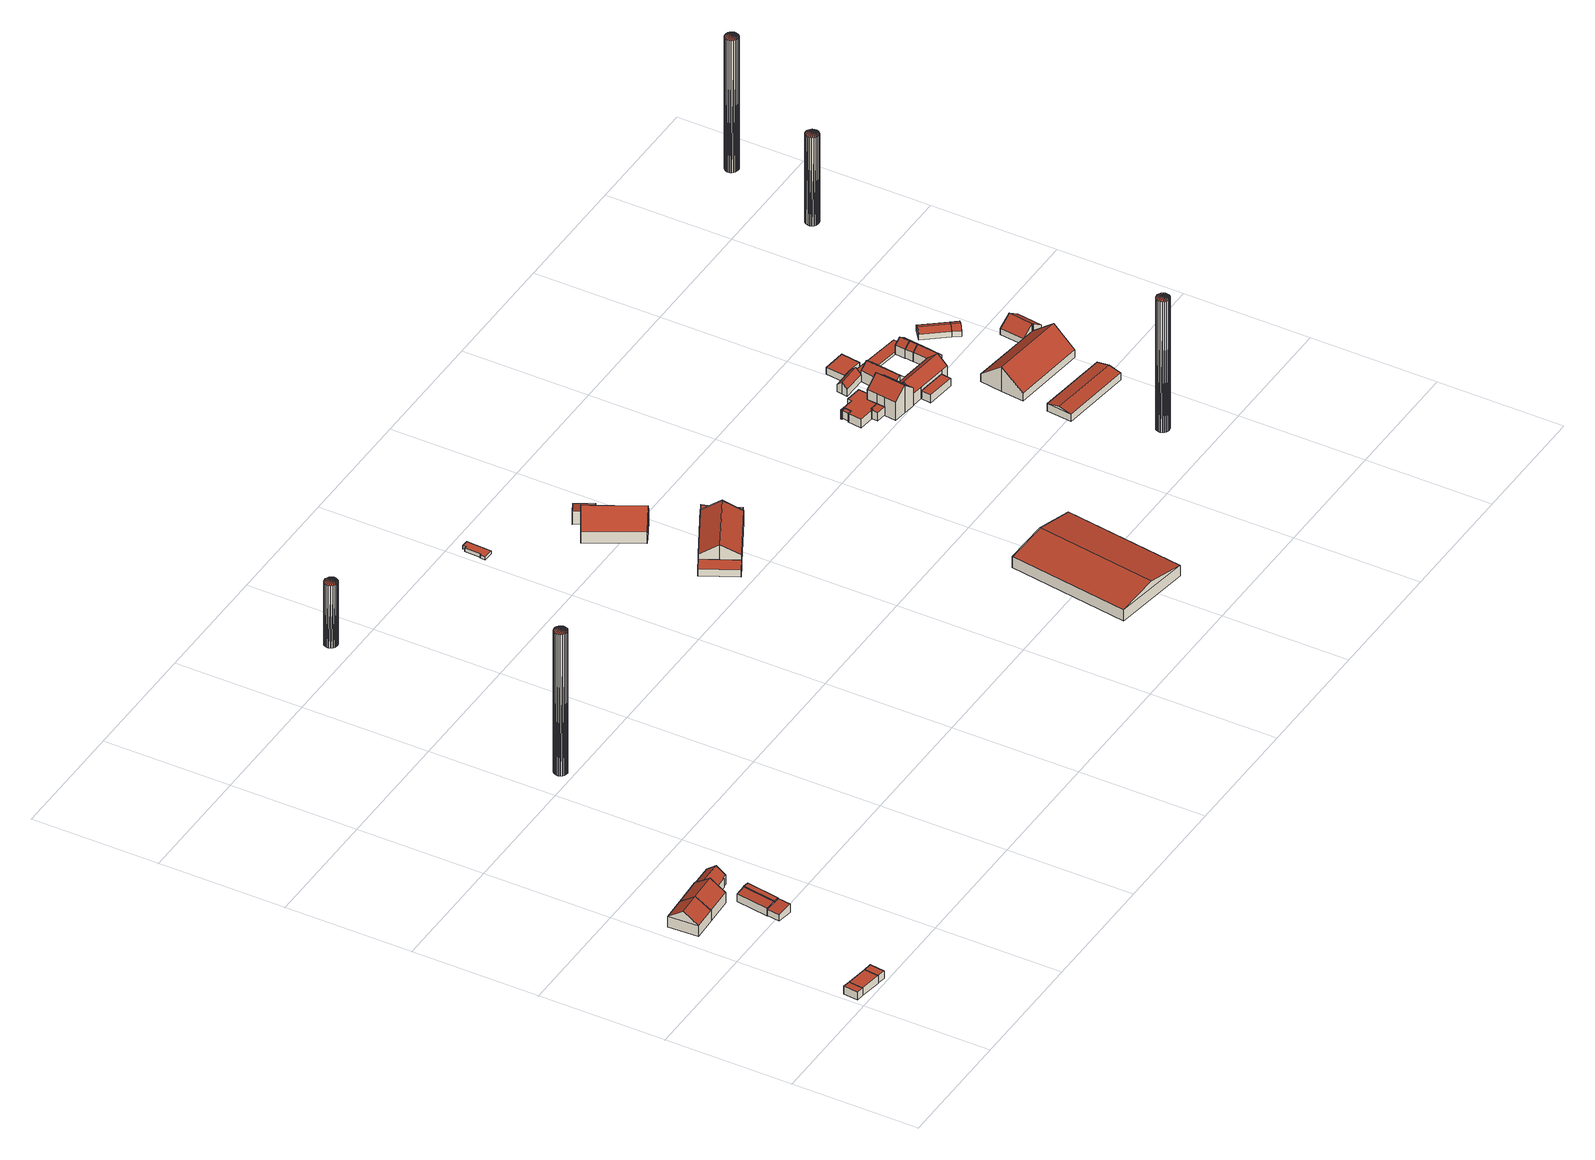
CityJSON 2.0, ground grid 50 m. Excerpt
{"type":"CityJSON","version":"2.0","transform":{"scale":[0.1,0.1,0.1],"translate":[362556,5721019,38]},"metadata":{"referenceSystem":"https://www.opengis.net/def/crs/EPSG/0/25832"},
"CityObjects":{
"building1":{"type":"Building","attributes":{"Geometrietyp2DReferenz":"3000","Gemeindeschluessel":"05513000","function":"31001_2463","roofType":"1000","measuredHeight":3.34},"address":[{"country":"Germany","locality":"Gelsenkirchen","thoroughfareNumber":"1","thoroughfareName":"Koesfeld"}],"geometry":[{"type":"Solid","lod":"2","boundaries":[[[[0,1,2,3]],[[4,5,1,0]],[[6,7,5,4]],[[8,9,7,6]],[[3,2,9,8]],[[6,4,0,3,8]],[[1,5,7,9,2]]]],"semantics":{"surfaces":[{"type":"WallSurface"},{"type":"RoofSurface"},{"type":"GroundSurface"}],"values":[[0,0,0,0,0,1,2]]}}]},
"building2":{"type":"Building","attributes":{"Geometrietyp2DReferenz":"3000","Gemeindeschluessel":"05513000","function":"31001_2140","roofType":"1000","measuredHeight":3.38},"address":[{"country":"Germany","locality":"Gelsenkirchen","thoroughfareNumber":"1","thoroughfareName":"Koesfeld"}],"geometry":[{"type":"Solid","lod":"2","boundaries":[[[[10,11,1,0]],[[12,13,11,10]],[[4,5,13,12]],[[0,1,5,4]],[[12,10,0,4]],[[11,13,5,1]]]],"semantics":{"surfaces":[{"type":"WallSurface"},{"type":"RoofSurface"},{"type":"GroundSurface"}],"values":[[0,0,0,0,1,2]]}}]},
"building3":{"type":"Building","attributes":{"Geometrietyp2DReferenz":"3000","Gemeindeschluessel":"05513000","function":"31001_2463","roofType":"1000","measuredHeight":3.27},"address":[{"country":"Germany","locality":"Gelsenkirchen","thoroughfareNumber":"1","thoroughfareName":"Koesfeld"}],"geometry":[{"type":"Solid","lod":"2","boundaries":[[[[14,15,16,10]],[[17,18,15,14]],[[12,19,18,17]],[[10,16,19,12]],[[17,14,10,12]],[[15,18,19,16]]]],"semantics":{"surfaces":[{"type":"WallSurface"},{"type":"RoofSurface"},{"type":"GroundSurface"}],"values":[[0,0,0,0,1,2]]}}]},
"building4":{"type":"Building","attributes":{"name":"Siepert","Geometrietyp2DReferenz":"3000","Gemeindeschluessel":"05513000","function":"31001_1122","roofType":"3100","measuredHeight":8.77,"storeysAboveGround":1},"address":[{"country":"Germany","locality":"Gelsenkirchen","thoroughfareNumber":"2","thoroughfareName":"Koesfeld"}],"geometry":[{"type":"Solid","lod":"2","boundaries":[[[[20,21,22,23]],[[24,25,21,20]],[[26,27,25,24]],[[23,22,27,26]],[[20,28,24]],[[26,29,23]],[[23,29,28,20]],[[24,28,29,26]],[[21,25,27,22]]]],"semantics":{"surfaces":[{"type":"WallSurface"},{"type":"RoofSurface"},{"type":"GroundSurface"}],"values":[[0,0,0,0,0,0,1,1,2]]}}]},
"building5":{"type":"Building","attributes":{"Geometrietyp2DReferenz":"3000","Gemeindeschluessel":"05513000","function":"31001_1010","roofType":"3100","measuredHeight":8.75,"storeysAboveGround":1},"address":[{"country":"Germany","locality":"Gelsenkirchen","thoroughfareNumber":"2","thoroughfareName":"Koesfeld"}],"geometry":[{"type":"Solid","lod":"2","boundaries":[[[[23,22,30,31]],[[29,32,22,23]],[[26,27,32,29]],[[33,34,27,26]],[[35,36,34,33]],[[37,38,36,35]],[[31,30,38,37]],[[33,26,29,35]],[[23,31,37,35,29]],[[22,32,27,34,36,38,30]]]],"semantics":{"surfaces":[{"type":"WallSurface"},{"type":"RoofSurface"},{"type":"GroundSurface"}],"values":[[0,0,0,0,0,0,0,1,1,2]]}}]},
"building6":{"type":"Building","attributes":{"Geometrietyp2DReferenz":"3000","Gemeindeschluessel":"05513000","function":"31001_2723","roofType":"2100","measuredHeight":3.83,"storeysAboveGround":1},"address":[{"country":"Germany","locality":"Gelsenkirchen","thoroughfareNumber":"2","thoroughfareName":"Koesfeld"}],"geometry":[{"type":"Solid","lod":"2","boundaries":[[[[39,40,41,42]],[[43,44,40,39]],[[45,46,44,43]],[[47,48,46,45]],[[42,41,48,47]],[[45,43,39,42,47]],[[40,44,46,48,41]]]],"semantics":{"surfaces":[{"type":"WallSurface"},{"type":"RoofSurface"},{"type":"GroundSurface"}],"values":[[0,0,0,0,0,1,2]]}}]},
"building7":{"type":"Building","attributes":{"Geometrietyp2DReferenz":"3000","Gemeindeschluessel":"05513000","function":"31001_2724","roofType":"2100","measuredHeight":4.04,"storeysAboveGround":1},"address":[{"country":"Germany","locality":"Gelsenkirchen","thoroughfareNumber":"2","thoroughfareName":"Koesfeld"}],"geometry":[{"type":"Solid","lod":"2","boundaries":[[[[49,50,51,52]],[[53,54,50,49]],[[55,56,54,53]],[[52,51,56,55]],[[53,49,52,55]],[[50,54,56,51]]]],"semantics":{"surfaces":[{"type":"WallSurface"},{"type":"RoofSurface"},{"type":"GroundSurface"}],"values":[[0,0,0,0,1,2]]}}]},
"building8":{"type":"Building","attributes":{"Geometrietyp2DReferenz":"3000","Gemeindeschluessel":"05513000","function":"51009_1610","roofType":"1000","measuredHeight":4.08},"geometry":[{"type":"Solid","lod":"2","boundaries":[[[[57,58,59,60]],[[61,62,58,57]],[[63,64,62,61]],[[60,59,64,63]],[[61,57,60,63]],[[58,62,64,59]]]],"semantics":{"surfaces":[{"type":"WallSurface"},{"type":"RoofSurface"},{"type":"GroundSurface"}],"values":[[0,0,0,0,1,2]]}}]},
"building9":{"type":"Building","attributes":{"Geometrietyp2DReferenz":"3000","Gemeindeschluessel":"05513000","function":"31001_2143","roofType":"3100","measuredHeight":7.09,"storeysAboveGround":1},"address":[{"country":"Germany","locality":"Gelsenkirchen","thoroughfareNumber":"2","thoroughfareName":"Koesfeld"}],"geometry":[{"type":"Solid","lod":"2","boundaries":[[[[65,66,67,68]],[[69,70,66,65]],[[71,72,70,69]],[[73,74,72,71]],[[75,76,74,73]],[[77,78,76,75]],[[79,80,78,77]],[[68,67,80,79]],[[73,71,69,75]],[[65,68,79,77,75,69]],[[66,70,72,74,76,78,80,67]]]],"semantics":{"surfaces":[{"type":"WallSurface"},{"type":"RoofSurface"},{"type":"GroundSurface"}],"values":[[0,0,0,0,0,0,0,0,1,1,2]]}}]},
"building10":{"type":"Building","attributes":{"Geometrietyp2DReferenz":"1000","Gemeindeschluessel":"05513000","function":"51002_1251","roofType":"1000","measuredHeight":61.63},"geometry":[{"type":"Solid","lod":"2","boundaries":[[[[81,82,83]],[[82,84,83]],[[85,86,81]],[[86,82,81]],[[87,88,85]],[[88,86,85]],[[89,90,87]],[[90,88,87]],[[91,92,89]],[[92,90,89]],[[93,94,91]],[[94,92,91]],[[95,96,93]],[[96,94,93]],[[97,98,95]],[[98,96,95]],[[99,100,97]],[[100,98,97]],[[101,102,99]],[[102,100,99]],[[103,104,101]],[[104,102,101]],[[105,106,103]],[[106,104,103]],[[107,108,105]],[[108,106,105]],[[109,110,107]],[[110,108,107]],[[111,112,109]],[[113,114,115]],[[112,110,109]],[[115,116,111]],[[116,112,111]],[[114,116,115]],[[117,118,113]],[[118,114,113]],[[119,120,117]],[[120,118,117]],[[83,84,119]],[[84,120,119]],[[84,82,120]],[[82,86,120]],[[86,88,120]],[[88,90,120]],[[90,92,120]],[[92,94,120]],[[94,96,120]],[[96,98,120]],[[98,100,120]],[[100,102,120]],[[102,104,120]],[[104,106,120]],[[106,108,120]],[[108,110,120]],[[110,112,120]],[[112,116,120]],[[116,114,120]],[[114,118,120]],[[81,83,85]],[[83,119,85]],[[119,117,85]],[[117,113,85]],[[113,115,85]],[[115,111,85]],[[111,109,85]],[[109,107,85]],[[107,105,85]],[[105,103,85]],[[103,101,85]],[[101,99,85]],[[99,97,85]],[[97,95,85]],[[95,93,85]],[[89,87,85]],[[93,91,85]],[[91,89,85]]]],"semantics":{"surfaces":[{"type":"WallSurface"},{"type":"GroundSurface"},{"type":"RoofSurface"}],"values":[[0,0,0,0,0,0,0,0,0,0,0,0,0,0,0,0,0,0,0,0,0,0,0,0,0,0,0,0,0,0,0,0,0,0,0,0,0,0,0,0,1,1,1,1,1,1,1,1,1,1,1,1,1,1,1,1,1,1,2,2,2,2,2,2,2,2,2,2,2,2,2,2,2,2,2,2]]}}]},
"building11":{"type":"Building","attributes":{"Geometrietyp2DReferenz":"1000","Gemeindeschluessel":"05513000","function":"51002_1251","roofType":"1000","measuredHeight":27.12},"geometry":[{"type":"Solid","lod":"2","boundaries":[[[[121,122,123]],[[122,124,123]],[[125,126,121]],[[126,122,121]],[[127,128,125]],[[128,126,125]],[[129,130,127]],[[130,128,127]],[[131,132,129]],[[132,130,129]],[[133,134,131]],[[134,132,131]],[[135,136,133]],[[136,134,133]],[[137,138,135]],[[138,136,135]],[[139,140,137]],[[140,138,137]],[[141,142,139]],[[142,140,139]],[[143,144,141]],[[144,142,141]],[[145,146,143]],[[146,144,143]],[[147,148,145]],[[148,146,145]],[[149,150,147]],[[150,148,147]],[[151,152,149]],[[152,150,149]],[[153,154,151]],[[154,152,151]],[[155,156,153]],[[156,154,153]],[[157,158,159]],[[159,158,155]],[[158,156,155]],[[160,157,159]],[[123,124,160]],[[124,157,160]],[[124,122,157]],[[122,126,157]],[[126,128,157]],[[128,130,157]],[[130,132,157]],[[132,134,157]],[[134,136,157]],[[136,138,157]],[[138,140,157]],[[140,142,157]],[[142,144,157]],[[144,146,157]],[[146,148,157]],[[148,150,157]],[[150,152,157]],[[152,154,157]],[[154,156,157]],[[156,158,157]],[[121,123,125]],[[123,160,125]],[[160,159,125]],[[159,155,125]],[[155,153,125]],[[153,151,125]],[[151,149,125]],[[149,147,125]],[[147,145,125]],[[145,143,125]],[[143,141,125]],[[141,139,125]],[[139,137,125]],[[137,135,125]],[[135,133,125]],[[133,131,125]],[[131,129,125]],[[129,127,125]]]],"semantics":{"surfaces":[{"type":"WallSurface"},{"type":"GroundSurface"},{"type":"RoofSurface"}],"values":[[0,0,0,0,0,0,0,0,0,0,0,0,0,0,0,0,0,0,0,0,0,0,0,0,0,0,0,0,0,0,0,0,0,0,0,0,0,0,0,0,1,1,1,1,1,1,1,1,1,1,1,1,1,1,1,1,1,1,2,2,2,2,2,2,2,2,2,2,2,2,2,2,2,2,2,2]]}}]},
"building12":{"type":"Building","attributes":{"Geometrietyp2DReferenz":"3000","Gemeindeschluessel":"05513000","function":"31001_3074","roofType":"1000","measuredHeight":1.34},"address":[{"country":"Germany","locality":"Gelsenkirchen","thoroughfareNumber":"5","thoroughfareName":"Koesfeld"}],"geometry":[{"type":"Solid","lod":"2","boundaries":[[[[161,162,163,164]],[[165,166,162,161]],[[167,168,166,165]],[[169,170,168,167]],[[171,172,170,169]],[[173,174,172,171]],[[175,176,174,173]],[[164,163,176,175]],[[173,171,169,167,165,161,164,175]],[[162,166,168,170,172,174,176,163]]]],"semantics":{"surfaces":[{"type":"WallSurface"},{"type":"RoofSurface"},{"type":"GroundSurface"}],"values":[[0,0,0,0,0,0,0,0,1,2]]}}]},
"building13":{"type":"Building","attributes":{"Geometrietyp2DReferenz":"3000","Gemeindeschluessel":"05513000","function":"31001_2724","roofType":"1000","measuredHeight":2.92},"address":[{"country":"Germany","locality":"Gelsenkirchen","thoroughfareNumber":"5","thoroughfareName":"Koesfeld"}],"geometry":[{"type":"Solid","lod":"2","boundaries":[[[[177,178,179,180]],[[181,182,178,177]],[[183,184,182,181]],[[180,179,184,183]],[[181,177,180,183]],[[178,182,184,179]]]],"semantics":{"surfaces":[{"type":"WallSurface"},{"type":"RoofSurface"},{"type":"GroundSurface"}],"values":[[0,0,0,0,1,2]]}}]},
"building14":{"type":"Building","attributes":{"name":"Tewes","Geometrietyp2DReferenz":"3000","Gemeindeschluessel":"05513000","function":"31001_1010","roofType":"3100","measuredHeight":11.62,"storeysAboveGround":1},"address":[{"country":"Germany","locality":"Gelsenkirchen","thoroughfareNumber":"5","thoroughfareName":"Koesfeld"}],"geometry":[{"type":"Solid","lod":"2","boundaries":[[[[185,186,187,188]],[[189,190,186,185]],[[191,192,190,189]],[[193,194,192,191]],[[195,196,194,193]],[[197,198,196,195]],[[199,200,198,197]],[[201,202,200,199]],[[188,187,202,201]],[[188,201,199,185]],[[197,195,193,191,189,185,199]],[[186,190,192,194,196,198,200,202,187]]]],"semantics":{"surfaces":[{"type":"WallSurface"},{"type":"RoofSurface"},{"type":"GroundSurface"}],"values":[[0,0,0,0,0,0,0,0,0,1,1,2]]}}]},
"building15":{"type":"Building","attributes":{"Geometrietyp2DReferenz":"3000","Gemeindeschluessel":"05513000","function":"31001_2721","roofType":"3100","measuredHeight":9.21},"address":[{"country":"Germany","locality":"Gelsenkirchen","thoroughfareNumber":"5","thoroughfareName":"Koesfeld"}],"geometry":[{"type":"Solid","lod":"2","boundaries":[[[[203,204,205,206]],[[207,208,204,203]],[[209,210,208,207]],[[211,212,210,209]],[[213,214,212,211]],[[215,216,214,213]],[[217,218,216,215]],[[206,205,218,217]],[[213,211,209,215]],[[207,203,206,217,215,209]],[[204,208,210,212,214,216,218,205]]]],"semantics":{"surfaces":[{"type":"WallSurface"},{"type":"RoofSurface"},{"type":"GroundSurface"}],"values":[[0,0,0,0,0,0,0,0,1,1,2]]}}]},
"building16":{"type":"Building","attributes":{"Geometrietyp2DReferenz":"3000","Gemeindeschluessel":"05513000","function":"31001_1010","roofType":"2100","measuredHeight":5.57},"address":[{"country":"Germany","locality":"Gelsenkirchen","thoroughfareNumber":"5","thoroughfareName":"Koesfeld"}],"geometry":[{"type":"Solid","lod":"2","boundaries":[[[[219,190,192,191]],[[220,221,190,219]],[[222,223,221,220]],[[224,225,223,222]],[[226,227,225,224]],[[228,229,227,226]],[[193,194,229,228]],[[191,192,194,193]],[[228,226,224,222,220,219,191,193]],[[190,221,223,225,227,229,194,192]]]],"semantics":{"surfaces":[{"type":"WallSurface"},{"type":"RoofSurface"},{"type":"GroundSurface"}],"values":[[0,0,0,0,0,0,0,0,1,2]]}}]},
"building17":{"type":"Building","attributes":{"Geometrietyp2DReferenz":"3000","Gemeindeschluessel":"05513000","function":"31001_2720","roofType":"3100","measuredHeight":7.59},"address":[{"country":"Germany","locality":"Gelsenkirchen","thoroughfareNumber":"4","thoroughfareName":"Koesfeld"}],"geometry":[{"type":"Solid","lod":"2","boundaries":[[[[230,231,232,233]],[[234,235,231,230]],[[236,237,235,234]],[[233,232,237,236]],[[230,238,234]],[[236,239,233]],[[233,239,238,230]],[[234,238,239,236]],[[231,235,237,232]]]],"semantics":{"surfaces":[{"type":"WallSurface"},{"type":"RoofSurface"},{"type":"GroundSurface"}],"values":[[0,0,0,0,0,0,1,1,2]]}}]},
"building18":{"type":"Building","attributes":{"Geometrietyp2DReferenz":"3000","Gemeindeschluessel":"05513000","function":"31001_2140","roofType":"1000","measuredHeight":2.86},"address":[{"country":"Germany","locality":"Gelsenkirchen","thoroughfareNumber":"5","thoroughfareName":"Koesfeld"}],"geometry":[{"type":"Solid","lod":"2","boundaries":[[[[240,241,242,243]],[[244,245,241,240]],[[246,218,245,244]],[[247,214,218,246]],[[243,242,214,247]],[[246,244,240,243,247]],[[241,245,218,214,242]]]],"semantics":{"surfaces":[{"type":"WallSurface"},{"type":"RoofSurface"},{"type":"GroundSurface"}],"values":[[0,0,0,0,0,1,2]]}}]},
"building19":{"type":"Building","attributes":{"Geometrietyp2DReferenz":"3000","Gemeindeschluessel":"05513000","function":"51009_1610","roofType":"1000","measuredHeight":3.28},"geometry":[{"type":"Solid","lod":"2","boundaries":[[[[248,249,250,251]],[[252,253,249,248]],[[254,255,253,252]],[[251,250,255,254]],[[252,248,251,254]],[[249,253,255,250]]]],"semantics":{"surfaces":[{"type":"WallSurface"},{"type":"RoofSurface"},{"type":"GroundSurface"}],"values":[[0,0,0,0,1,2]]}}]},
"building20":{"type":"Building","attributes":{"Geometrietyp2DReferenz":"3000","Gemeindeschluessel":"05513000","function":"51009_1610","roofType":"1000","measuredHeight":3.59},"geometry":[{"type":"Solid","lod":"2","boundaries":[[[[256,257,258,259]],[[260,261,257,256]],[[262,263,261,260]],[[264,265,263,262]],[[266,267,265,264]],[[259,258,267,266]],[[264,262,260,256,259,266]],[[257,261,263,265,267,258]]]],"semantics":{"surfaces":[{"type":"WallSurface"},{"type":"RoofSurface"},{"type":"GroundSurface"}],"values":[[0,0,0,0,0,0,1,2]]}}]},
"building21":{"type":"Building","attributes":{"Geometrietyp2DReferenz":"3000","Gemeindeschluessel":"05513000","function":"31001_1010","roofType":"1000","measuredHeight":3.86},"address":[{"country":"Germany","locality":"Gelsenkirchen","thoroughfareNumber":"4","thoroughfareName":"Koesfeld"}],"geometry":[{"type":"Solid","lod":"2","boundaries":[[[[268,269,270,271]],[[272,273,269,268]],[[274,275,273,272]],[[276,277,275,274]],[[278,279,277,276]],[[280,281,279,278]],[[282,283,281,280]],[[284,285,283,282]],[[286,287,285,284]],[[288,289,287,286]],[[290,291,289,288]],[[292,293,291,290]],[[294,295,293,292]],[[296,297,295,294]],[[271,270,297,296]],[[294,292,290,288,286,284,282,280,278,276,274,272,268,271,296]],[[269,273,275,277,279,281,283,285,287,289,291,293,295,297,270]]]],"semantics":{"surfaces":[{"type":"WallSurface"},{"type":"RoofSurface"},{"type":"GroundSurface"}],"values":[[0,0,0,0,0,0,0,0,0,0,0,0,0,0,0,1,2]]}}]},
"building22":{"type":"Building","attributes":{"Geometrietyp2DReferenz":"3000","Gemeindeschluessel":"05513000","function":"31001_1010","roofType":"3100","measuredHeight":12.14,"storeysAboveGround":1},"address":[{"country":"Germany","locality":"Gelsenkirchen","thoroughfareNumber":"4","thoroughfareName":"Koesfeld"}],"geometry":[{"type":"Solid","lod":"2","boundaries":[[[[298,299,300,301]],[[302,303,299,298]],[[304,305,303,302]],[[306,307,305,304]],[[308,309,307,306]],[[310,311,309,308]],[[312,313,311,310]],[[314,315,313,312]],[[316,317,315,314]],[[318,319,317,316]],[[301,300,319,318]],[[308,306,304,302,298,301,310]],[[318,316,314,312,310,301]],[[299,303,305,307,309,311,313,315,317,319,300]]]],"semantics":{"surfaces":[{"type":"WallSurface"},{"type":"RoofSurface"},{"type":"GroundSurface"}],"values":[[0,0,0,0,0,0,0,0,0,0,0,1,1,2]]}}]},
"building23":{"type":"Building","attributes":{"Geometrietyp2DReferenz":"3000","Gemeindeschluessel":"05513000","function":"31001_1010","roofType":"1000","measuredHeight":4},"address":[{"country":"Germany","locality":"Gelsenkirchen","thoroughfareNumber":"4","thoroughfareName":"Koesfeld"}],"geometry":[{"type":"Solid","lod":"2","boundaries":[[[[320,321,322,323]],[[324,325,321,320]],[[326,327,325,324]],[[323,322,327,326]],[[324,320,323,326]],[[321,325,327,322]]]],"semantics":{"surfaces":[{"type":"WallSurface"},{"type":"RoofSurface"},{"type":"GroundSurface"}],"values":[[0,0,0,0,1,2]]}}]},
"building24":{"type":"Building","attributes":{"Geometrietyp2DReferenz":"1000","Gemeindeschluessel":"05513000","function":"51002_1251","roofType":"1000","measuredHeight":56.95},"geometry":[{"type":"Solid","lod":"2","boundaries":[[[[328,329,330]],[[329,331,330]],[[332,333,328]],[[333,329,328]],[[334,335,332]],[[335,333,332]],[[336,337,334]],[[337,335,334]],[[338,339,336]],[[339,337,336]],[[340,341,338]],[[341,339,338]],[[342,343,340]],[[343,341,340]],[[344,345,342]],[[345,343,342]],[[346,347,344]],[[347,345,344]],[[348,349,346]],[[349,347,346]],[[350,351,348]],[[351,349,348]],[[352,353,350]],[[353,351,350]],[[354,355,352]],[[355,353,352]],[[356,357,354]],[[357,355,354]],[[358,359,356]],[[359,357,356]],[[360,361,358]],[[361,359,358]],[[362,363,360]],[[363,361,360]],[[364,365,362]],[[365,363,362]],[[366,367,364]],[[367,365,364]],[[330,331,366]],[[331,367,366]],[[331,329,367]],[[329,333,367]],[[333,335,367]],[[335,337,367]],[[337,339,367]],[[339,341,367]],[[341,343,367]],[[343,345,367]],[[345,347,367]],[[347,349,367]],[[349,351,367]],[[351,353,367]],[[353,355,367]],[[355,357,367]],[[357,359,367]],[[359,361,367]],[[361,363,367]],[[363,365,367]],[[328,330,332]],[[330,366,332]],[[366,364,332]],[[364,362,332]],[[362,360,332]],[[360,358,332]],[[358,356,332]],[[356,354,332]],[[354,352,332]],[[352,350,332]],[[350,348,332]],[[348,346,332]],[[346,344,332]],[[344,342,332]],[[342,340,332]],[[340,338,332]],[[338,336,332]],[[336,334,332]]]],"semantics":{"surfaces":[{"type":"WallSurface"},{"type":"GroundSurface"},{"type":"RoofSurface"}],"values":[[0,0,0,0,0,0,0,0,0,0,0,0,0,0,0,0,0,0,0,0,0,0,0,0,0,0,0,0,0,0,0,0,0,0,0,0,0,0,0,0,1,1,1,1,1,1,1,1,1,1,1,1,1,1,1,1,1,1,2,2,2,2,2,2,2,2,2,2,2,2,2,2,2,2,2,2]]}}]},
"building25":{"type":"Building","attributes":{"Geometrietyp2DReferenz":"3000","Gemeindeschluessel":"05513000","function":"31001_2724","roofType":"3100","measuredHeight":5.04},"address":[{"country":"Germany","locality":"Gelsenkirchen","thoroughfareNumber":"4","thoroughfareName":"Koesfeld"}],"geometry":[{"type":"Solid","lod":"2","boundaries":[[[[368,369,370,371]],[[372,373,369,368]],[[374,375,373,372]],[[376,377,375,374]],[[378,379,377,376]],[[380,381,379,378]],[[371,370,381,380]],[[368,371,380,378,372]],[[376,374,372,378]],[[369,373,375,377,379,381,370]]]],"semantics":{"surfaces":[{"type":"WallSurface"},{"type":"RoofSurface"},{"type":"GroundSurface"}],"values":[[0,0,0,0,0,0,0,1,1,2]]}}]},
"building26":{"type":"Building","attributes":{"Geometrietyp2DReferenz":"3000","Gemeindeschluessel":"05513000","function":"31001_2724","roofType":"3100","measuredHeight":7.33},"address":[{"country":"Germany","locality":"Gelsenkirchen","thoroughfareNumber":"4","thoroughfareName":"Koesfeld"}],"geometry":[{"type":"Solid","lod":"2","boundaries":[[[[382,383,384,385]],[[386,387,383,382]],[[388,389,387,386]],[[390,391,389,388]],[[392,393,391,390]],[[394,395,393,392]],[[396,397,395,394]],[[398,399,397,396]],[[400,401,399,398]],[[385,384,401,400]],[[392,390,388,386,382,385,394]],[[400,398,396,394,385]],[[383,387,389,391,393,395,397,399,401,384]]]],"semantics":{"surfaces":[{"type":"WallSurface"},{"type":"RoofSurface"},{"type":"GroundSurface"}],"values":[[0,0,0,0,0,0,0,0,0,0,1,1,2]]}}]},
"building27":{"type":"Building","attributes":{"Geometrietyp2DReferenz":"3000","Gemeindeschluessel":"05513000","function":"31001_2724","roofType":"1000","measuredHeight":3.47},"address":[{"country":"Germany","locality":"Gelsenkirchen","thoroughfareNumber":"4","thoroughfareName":"Koesfeld"}],"geometry":[{"type":"Solid","lod":"2","boundaries":[[[[402,403,404,405]],[[406,407,403,402]],[[408,409,407,406]],[[405,404,409,408]],[[406,402,405,408]],[[403,407,409,404]]]],"semantics":{"surfaces":[{"type":"WallSurface"},{"type":"RoofSurface"},{"type":"GroundSurface"}],"values":[[0,0,0,0,1,2]]}}]},
"building28":{"type":"Building","attributes":{"Geometrietyp2DReferenz":"3000","Gemeindeschluessel":"05513000","function":"31001_2724","roofType":"1000","measuredHeight":3.01},"address":[{"country":"Germany","locality":"Gelsenkirchen","thoroughfareNumber":"4","thoroughfareName":"Koesfeld"}],"geometry":[{"type":"Solid","lod":"2","boundaries":[[[[410,411,412,413]],[[414,415,411,410]],[[416,417,415,414]],[[413,412,417,416]],[[414,410,413,416]],[[411,415,417,412]]]],"semantics":{"surfaces":[{"type":"WallSurface"},{"type":"RoofSurface"},{"type":"GroundSurface"}],"values":[[0,0,0,0,1,2]]}}]},
"building29":{"type":"Building","attributes":{"Geometrietyp2DReferenz":"3000","Gemeindeschluessel":"05513000","function":"31001_2724","roofType":"3100","measuredHeight":8.34},"address":[{"country":"Germany","locality":"Gelsenkirchen","thoroughfareNumber":"4","thoroughfareName":"Koesfeld"}],"geometry":[{"type":"Solid","lod":"2","boundaries":[[[[418,404,403,419]],[[420,421,404,418]],[[422,423,421,420]],[[424,425,423,422]],[[426,427,425,424]],[[428,429,427,426]],[[430,431,429,428]],[[432,433,431,430]],[[434,435,433,432]],[[436,437,435,434]],[[419,403,437,436]],[[420,418,419,436,434,422]],[[432,430,428,426,424,422,434]],[[404,421,423,425,427,429,431,433,435,437,403]]]],"semantics":{"surfaces":[{"type":"WallSurface"},{"type":"RoofSurface"},{"type":"GroundSurface"}],"values":[[0,0,0,0,0,0,0,0,0,0,0,1,1,2]]}}]},
"building30":{"type":"Building","attributes":{"Geometrietyp2DReferenz":"3000","Gemeindeschluessel":"05513000","function":"31001_2724","roofType":"1000","measuredHeight":2.91},"address":[{"country":"Germany","locality":"Gelsenkirchen","thoroughfareNumber":"4","thoroughfareName":"Koesfeld"}],"geometry":[{"type":"Solid","lod":"2","boundaries":[[[[438,439,440,441]],[[442,443,439,438]],[[444,445,443,442]],[[446,447,445,444]],[[441,440,447,446]],[[444,442,438,441,446]],[[439,443,445,447,440]]]],"semantics":{"surfaces":[{"type":"WallSurface"},{"type":"RoofSurface"},{"type":"GroundSurface"}],"values":[[0,0,0,0,0,1,2]]}}]},
"building31":{"type":"Building","attributes":{"Geometrietyp2DReferenz":"3000","Gemeindeschluessel":"05513000","function":"31001_2724","roofType":"3100","measuredHeight":4.24},"address":[{"country":"Germany","locality":"Gelsenkirchen","thoroughfareNumber":"4","thoroughfareName":"Koesfeld"}],"geometry":[{"type":"Solid","lod":"2","boundaries":[[[[448,449,450,451]],[[452,453,449,448]],[[454,455,453,452]],[[451,450,455,454]],[[448,456,452]],[[454,457,451]],[[451,457,456,448]],[[452,456,457,454]],[[449,453,455,450]]]],"semantics":{"surfaces":[{"type":"WallSurface"},{"type":"RoofSurface"},{"type":"GroundSurface"}],"values":[[0,0,0,0,0,0,1,1,2]]}}]},
"building32":{"type":"Building","attributes":{"Geometrietyp2DReferenz":"3000","Gemeindeschluessel":"05513000","function":"31001_2724","roofType":"9999","measuredHeight":1.07},"address":[{"country":"Germany","locality":"Gelsenkirchen","thoroughfareNumber":"4","thoroughfareName":"Koesfeld"}],"geometry":[{"type":"Solid","lod":"2","boundaries":[[[[458,459,460,461,462,463]],[[461,464,377,462]],[[460,465,464,461]],[[459,466,465,460]],[[458,467,466,459]],[[463,381,467,458]],[[462,377,381,463]],[[464,465,466,467,381,377]]]],"semantics":{"surfaces":[{"type":"RoofSurface"},{"type":"WallSurface"},{"type":"GroundSurface"}],"values":[[0,1,1,1,1,1,1,2]]}}]},
"building33":{"type":"Building","attributes":{"Geometrietyp2DReferenz":"3000","Gemeindeschluessel":"05513000","function":"31001_2724","roofType":"3100","measuredHeight":5.88},"address":[{"country":"Germany","locality":"Gelsenkirchen","thoroughfareNumber":"4","thoroughfareName":"Koesfeld"}],"geometry":[{"type":"Solid","lod":"2","boundaries":[[[[468,469,470,471]],[[472,473,469,468]],[[474,475,473,472]],[[476,477,475,474]],[[478,479,477,476]],[[480,481,479,478]],[[471,470,481,480]],[[474,472,468,471,476]],[[480,478,476,471]],[[469,473,475,477,479,481,470]]]],"semantics":{"surfaces":[{"type":"WallSurface"},{"type":"RoofSurface"},{"type":"GroundSurface"}],"values":[[0,0,0,0,0,0,0,1,1,2]]}}]},
"building34":{"type":"Building","attributes":{"Geometrietyp2DReferenz":"3000","Gemeindeschluessel":"05513000","function":"31001_2724","roofType":"3100","measuredHeight":5.79},"address":[{"country":"Germany","locality":"Gelsenkirchen","thoroughfareNumber":"4","thoroughfareName":"Koesfeld"}],"geometry":[{"type":"Solid","lod":"2","boundaries":[[[[478,482,483,484]],[[474,485,482,478]],[[486,487,485,474]],[[484,483,487,486]],[[478,476,474]],[[486,488,484]],[[484,488,476,478]],[[474,476,488,486]],[[482,485,487,483]]]],"semantics":{"surfaces":[{"type":"WallSurface"},{"type":"RoofSurface"},{"type":"GroundSurface"}],"values":[[0,0,0,0,0,0,1,1,2]]}}]},
"building35":{"type":"Building","attributes":{"Geometrietyp2DReferenz":"3000","Gemeindeschluessel":"05513000","function":"31001_2724","roofType":"3100","measuredHeight":5.95},"address":[{"country":"Germany","locality":"Gelsenkirchen","thoroughfareNumber":"4","thoroughfareName":"Koesfeld"}],"geometry":[{"type":"Solid","lod":"2","boundaries":[[[[484,489,490,491]],[[486,492,489,484]],[[493,494,492,486]],[[491,490,494,493]],[[484,488,486]],[[493,495,491]],[[491,495,488,484]],[[486,488,495,493]],[[489,492,494,490]]]],"semantics":{"surfaces":[{"type":"WallSurface"},{"type":"RoofSurface"},{"type":"GroundSurface"}],"values":[[0,0,0,0,0,0,1,1,2]]}}]},
"building36":{"type":"Building","attributes":{"Geometrietyp2DReferenz":"3000","Gemeindeschluessel":"05513000","function":"31001_2721","roofType":"3100","measuredHeight":10.71},"address":[{"country":"Germany","locality":"Gelsenkirchen","thoroughfareNumber":"4","thoroughfareName":"Koesfeld"}],"geometry":[{"type":"Solid","lod":"2","boundaries":[[[[496,497,498,499]],[[500,501,497,496]],[[502,503,501,500]],[[504,505,503,502]],[[506,507,505,504]],[[508,509,507,506]],[[510,511,509,508]],[[499,498,511,510]],[[499,510,508,496]],[[506,504,502,500,496,508]],[[497,501,503,505,507,509,511,498]]]],"semantics":{"surfaces":[{"type":"WallSurface"},{"type":"RoofSurface"},{"type":"GroundSurface"}],"values":[[0,0,0,0,0,0,0,0,1,1,2]]}}]},
"building37":{"type":"Building","attributes":{"Geometrietyp2DReferenz":"3000","Gemeindeschluessel":"05513000","function":"31001_2723","roofType":"3100","measuredHeight":3.68},"address":[{"country":"Germany","locality":"Gelsenkirchen","thoroughfareNumber":"4","thoroughfareName":"Koesfeld"}],"geometry":[{"type":"Solid","lod":"2","boundaries":[[[[512,513,514,515]],[[516,517,513,512]],[[518,519,517,516]],[[515,514,519,518]],[[512,520,516]],[[518,521,515]],[[515,521,520,512]],[[516,520,521,518]],[[513,517,519,514]]]],"semantics":{"surfaces":[{"type":"WallSurface"},{"type":"RoofSurface"},{"type":"GroundSurface"}],"values":[[0,0,0,0,0,0,1,1,2]]}}]},
"building38":{"type":"Building","attributes":{"Geometrietyp2DReferenz":"3000","Gemeindeschluessel":"05513000","function":"31001_2463","roofType":"3100","measuredHeight":3.59},"address":[{"country":"Germany","locality":"Gelsenkirchen","thoroughfareNumber":"4","thoroughfareName":"Koesfeld"}],"geometry":[{"type":"Solid","lod":"2","boundaries":[[[[522,523,513,512]],[[524,525,523,522]],[[516,517,525,524]],[[512,513,517,516]],[[522,526,524]],[[516,520,512]],[[512,520,526,522]],[[524,526,520,516]],[[523,525,517,513]]]],"semantics":{"surfaces":[{"type":"WallSurface"},{"type":"RoofSurface"},{"type":"GroundSurface"}],"values":[[0,0,0,0,0,0,1,1,2]]}}]},
"building39":{"type":"Building","attributes":{"Geometrietyp2DReferenz":"3000","Gemeindeschluessel":"05513000","function":"31001_2723","roofType":"3100","measuredHeight":6.12},"address":[{"country":"Germany","locality":"Gelsenkirchen","thoroughfareNumber":"4","thoroughfareName":"Koesfeld"}],"geometry":[{"type":"Solid","lod":"2","boundaries":[[[[527,528,529,530]],[[531,532,528,527]],[[533,534,532,531]],[[535,536,534,533]],[[537,538,536,535]],[[539,540,538,537]],[[541,542,540,539]],[[530,529,542,541]],[[535,533,531,537]],[[527,530,541,539,537,531]],[[528,532,534,536,538,540,542,529]]]],"semantics":{"surfaces":[{"type":"WallSurface"},{"type":"RoofSurface"},{"type":"GroundSurface"}],"values":[[0,0,0,0,0,0,0,0,1,1,2]]}}]},
"building40":{"type":"Building","attributes":{"Geometrietyp2DReferenz":"1000","Gemeindeschluessel":"05513000","function":"51002_1251","roofType":"1000","measuredHeight":38.42},"geometry":[{"type":"Solid","lod":"2","boundaries":[[[[543,544,545]],[[544,546,545]],[[547,548,543]],[[548,544,543]],[[549,550,547]],[[550,548,547]],[[551,552,549]],[[552,550,549]],[[553,554,551]],[[554,552,551]],[[555,556,553]],[[556,554,553]],[[557,558,555]],[[558,556,555]],[[559,560,557]],[[560,558,557]],[[561,562,559]],[[562,560,559]],[[563,564,561]],[[564,562,561]],[[565,566,563]],[[566,564,563]],[[567,568,569]],[[569,568,565]],[[568,566,565]],[[570,567,569]],[[571,572,570]],[[572,567,570]],[[573,574,571]],[[574,572,571]],[[575,576,573]],[[577,578,579]],[[576,574,573]],[[579,580,575]],[[580,576,575]],[[578,580,579]],[[581,582,577]],[[582,578,577]],[[545,546,581]],[[546,582,581]],[[582,546,578]],[[546,544,578]],[[544,548,578]],[[548,550,578]],[[550,552,578]],[[552,554,578]],[[554,556,578]],[[556,558,578]],[[558,560,578]],[[560,562,578]],[[562,564,578]],[[564,566,578]],[[566,568,578]],[[568,567,578]],[[567,572,578]],[[576,580,578]],[[572,574,578]],[[574,576,578]],[[545,581,543]],[[581,577,543]],[[577,579,543]],[[579,575,543]],[[575,573,543]],[[573,571,543]],[[571,570,543]],[[570,569,543]],[[569,565,543]],[[565,563,543]],[[563,561,543]],[[561,559,543]],[[553,551,543]],[[559,557,543]],[[557,555,543]],[[555,553,543]],[[551,549,543]],[[549,547,543]]]],"semantics":{"surfaces":[{"type":"WallSurface"},{"type":"GroundSurface"},{"type":"RoofSurface"}],"values":[[0,0,0,0,0,0,0,0,0,0,0,0,0,0,0,0,0,0,0,0,0,0,0,0,0,0,0,0,0,0,0,0,0,0,0,0,0,0,0,0,1,1,1,1,1,1,1,1,1,1,1,1,1,1,1,1,1,1,2,2,2,2,2,2,2,2,2,2,2,2,2,2,2,2,2,2]]}}]},
"building41":{"type":"Building","attributes":{"Geometrietyp2DReferenz":"1000","Gemeindeschluessel":"05513000","function":"51002_1251","roofType":"1000","measuredHeight":57.6},"geometry":[{"type":"Solid","lod":"2","boundaries":[[[[583,584,585]],[[584,586,585]],[[587,588,583]],[[588,584,583]],[[589,590,587]],[[590,588,587]],[[591,592,589]],[[592,590,589]],[[593,594,591]],[[594,592,591]],[[595,596,593]],[[596,594,593]],[[597,598,595]],[[598,596,595]],[[599,600,597]],[[600,598,597]],[[601,602,599]],[[602,600,599]],[[603,604,601]],[[604,602,601]],[[605,606,603]],[[606,604,603]],[[607,608,605]],[[608,606,605]],[[609,610,607]],[[610,608,607]],[[611,612,609]],[[612,610,609]],[[613,614,611]],[[614,612,611]],[[615,616,613]],[[616,614,613]],[[617,618,615]],[[618,616,615]],[[619,620,617]],[[620,618,617]],[[621,622,619]],[[585,586,621]],[[622,620,619]],[[586,622,621]],[[586,584,622]],[[584,588,622]],[[588,590,622]],[[590,592,622]],[[592,594,622]],[[594,596,622]],[[596,598,622]],[[598,600,622]],[[600,602,622]],[[602,604,622]],[[604,606,622]],[[606,608,622]],[[608,610,622]],[[610,612,622]],[[612,614,622]],[[614,616,622]],[[616,618,622]],[[618,620,622]],[[583,585,587]],[[585,621,587]],[[621,619,587]],[[619,617,587]],[[617,615,587]],[[615,613,587]],[[613,611,587]],[[611,609,587]],[[609,607,587]],[[607,605,587]],[[605,603,587]],[[603,601,587]],[[601,599,587]],[[599,597,587]],[[597,595,587]],[[595,593,587]],[[593,591,587]],[[591,589,587]]]],"semantics":{"surfaces":[{"type":"WallSurface"},{"type":"GroundSurface"},{"type":"RoofSurface"}],"values":[[0,0,0,0,0,0,0,0,0,0,0,0,0,0,0,0,0,0,0,0,0,0,0,0,0,0,0,0,0,0,0,0,0,0,0,0,0,0,0,0,1,1,1,1,1,1,1,1,1,1,1,1,1,1,1,1,1,1,2,2,2,2,2,2,2,2,2,2,2,2,2,2,2,2,2,2]]}}]}
},
"vertices":[
[39,78,61],[39,78,28],[9,82,28],[9,82,61],[32,20,61],[32,20,28],[3,24,61],[3,24,28],[2,24,61],[2,24,28],
[125,66,61],[125,66,28],[118,8,61],[118,8,28],
[158,62,61],[158,62,29],[125,66,29],[151,3,61],[151,3,29],[118,8,29],
[51,678,66],[51,678,20],[146,683,20],[146,683,66],[43,797,66],[43,797,20],[138,802,66],[138,802,20],[47,738,108],[142,743,108],
[259,689,20],[259,689,66],[142,743,20],[254,809,66],[254,809,20],[256,749,108],[256,749,20],[257,732,95],[257,732,20],
[266,530,49],[266,530,23],[258,477,23],[258,477,49],[304,523,57],[304,523,23],[325,519,61],[325,519,23],[318,468,61],[318,468,23],
[266,530,53],[266,530,20],[304,523,20],[304,523,60],[286,660,53],[286,660,20],[324,655,60],[324,655,20],
[346,651,63],[346,651,22],[324,655,22],[324,655,63],[325,519,63],[325,519,22],[304,523,63],[304,523,22],
[257,732,60],[257,732,21],[330,736,21],[330,736,60],[255,772,92],[255,772,21],[254,809,62],[254,809,21],[344,813,62],[344,813,21],[345,776,92],[345,776,21],[347,739,62],[347,739,21],[329,739,62],[329,739,21],
[651,1561,626],[651,1561,10],[646,1568,626],[646,1568,10],[653,1554,626],[653,1554,10],[653,1546,626],[653,1546,10],[651,1539,626],[651,1539,10],[646,1532,626],[646,1532,10],[640,1528,626],[640,1528,10],[632,1525,626],[632,1525,10],[624,1525,626],[624,1525,10],[617,1528,626],[617,1528,10],[611,1532,626],[611,1532,10],[606,1539,626],[606,1539,10],[604,1546,626],[604,1546,10],[604,1554,626],[604,1554,10],[606,1561,626],[606,1561,10],[611,1568,626],[611,1568,10],[624,1575,626],[624,1575,10],[617,1572,626],[617,1572,10],[632,1575,626],[632,1575,10],[640,1572,626],[640,1572,10],
[880,2598,284],[880,2598,13],[876,2604,284],[876,2604,13],[883,2590,284],[883,2590,13],[883,2582,284],[883,2582,13],[880,2575,284],[880,2575,13],[876,2568,284],[876,2568,13],[869,2564,284],[869,2564,13],[862,2561,284],[862,2561,13],[854,2561,284],[854,2561,13],[847,2564,284],[847,2564,13],[840,2568,284],[840,2568,13],[836,2575,284],[836,2575,13],[833,2582,284],[833,2582,13],[833,2590,284],[833,2590,13],[836,2598,284],[836,2598,13],[840,2604,284],[840,2604,13],[847,2608,284],[847,2608,13],[854,2611,284],[854,2611,13],[869,2608,13],[862,2611,13],[862,2611,284],[869,2608,284],
[1518,2368,38],[1518,2368,24],[1513,2368,24],[1513,2368,38],[1520,2433,38],[1520,2433,24],[1529,2433,38],[1529,2433,24],[1529,2446,38],[1529,2446,24],[1556,2445,38],[1556,2445,24],[1552,2346,38],[1552,2346,24],[1512,2348,38],[1512,2348,24],
[1915,1564,53],[1915,1564,23],[1846,1696,23],[1846,1696,53],[1865,1538,53],[1865,1538,23],[1796,1670,53],[1796,1670,23],
[1816,2142,136],[1816,2142,20],[1762,2113,20],[1762,2113,69],[1853,2163,89],[1853,2163,20],[1869,2171,69],[1869,2171,20],[1901,2113,69],[1901,2113,20],[1911,2094,69],[1911,2094,20],[1981,1967,69],[1981,1967,20],[1926,1939,136],[1926,1939,20],[1872,1912,69],[1872,1912,20],
[1933,1574,73],[1933,1574,24],[2135,1680,24],[2135,1680,73],[1915,1564,73],[1915,1564,24],[1880,1630,116],[1880,1630,24],[1846,1696,73],[1846,1696,24],[2066,1812,73],[2066,1812,24],[2101,1746,116],[2101,1746,24],[2134,1682,74],[2134,1682,24],
[1853,2163,75],[1838,2188,76],[1838,2188,20],[1911,2228,45],[1911,2228,20],[1949,2158,46],[1949,2158,20],[1912,2138,61],[1912,2138,20],[1920,2123,61],[1920,2123,20],
[2602,222,78],[2602,222,31],[2673,703,31],[2673,703,78],[2289,268,78],[2289,268,31],[2360,747,78],[2360,747,31],[2445,245,107],[2516,725,107],
[2134,1779,52],[2134,1779,24],[2115,1839,24],[2115,1839,52],[2172,1702,52],[2172,1702,24],[2134,1682,52],[2066,1812,52],
[2809,1661,69],[2809,1661,36],[2792,1663,36],[2792,1663,69],[2805,1635,69],[2805,1635,36],[2789,1637,69],[2789,1637,36],
[2851,1575,69],[2851,1575,33],[2844,1576,33],[2844,1576,69],[2852,1582,69],[2852,1582,33],[2885,1578,69],[2885,1578,33],[2881,1546,69],[2881,1546,33],[2841,1551,69],[2841,1551,33],
[2805,1635,68],[2805,1635,30],[2789,1637,30],[2789,1637,68],[2809,1661,68],[2809,1661,30],[2792,1663,68],[2792,1663,30],[2793,1669,68],[2793,1669,30],[2855,1662,68],[2855,1662,30],[2857,1679,68],[2857,1679,30],[2923,1671,68],[2923,1671,30],[2917,1616,68],[2917,1616,30],[2890,1620,68],[2890,1620,30],[2885,1578,68],[2885,1578,30],[2852,1582,68],[2852,1582,30],[2851,1575,68],[2851,1575,30],[2844,1576,68],[2844,1576,30],[2782,1583,68],[2782,1583,30],
[2875,1499,110],[2875,1499,32],[2926,1493,32],[2926,1493,153],[2881,1546,110],[2881,1546,32],[2885,1578,110],[2885,1578,32],[2890,1620,110],[2890,1620,32],[2917,1616,134],[2917,1616,32],[2939,1614,153],[2939,1614,32],[2971,1610,125],[2971,1610,32],[2989,1608,110],[2989,1608,32],[2984,1567,110],[2984,1567,32],[2976,1487,110],[2976,1487,32],
[2992,1641,76],[2992,1641,36],[2975,1643,36],[2975,1643,76],[2989,1608,76],[2989,1608,36],[2971,1610,76],[2971,1610,36],
[3297,682,615],[3297,682,46],[3293,688,615],[3293,688,46],[3300,675,615],[3300,675,46],[3300,667,615],[3300,667,46],[3297,659,615],[3297,659,46],[3293,653,615],[3293,653,46],[3286,648,615],[3286,648,46],[3279,646,615],[3279,646,46],[3271,646,615],[3271,646,46],[3263,648,615],[3263,648,46],[3257,653,615],[3257,653,46],[3253,659,615],[3253,659,46],[3250,667,615],[3250,667,46],[3250,675,615],[3250,675,46],[3253,682,615],[3253,682,46],[3257,688,615],[3257,688,46],[3263,693,615],[3263,693,46],[3271,695,615],[3271,695,46],[3279,695,615],[3279,695,46],[3286,693,615],[3286,693,46],
[2908,1708,64],[2908,1708,34],[3003,1708,34],[3003,1708,64],[2911,1730,85],[2911,1730,34],[2915,1753,64],[2915,1753,34],[3011,1753,64],[3011,1753,34],[3007,1731,85],[3007,1731,34],[3004,1708,65],[3004,1708,34],
[2984,1567,82],[2984,1567,35],[3015,1563,35],[3015,1563,108],[2989,1608,81],[2989,1608,35],[2992,1641,80],[2992,1641,35],[3003,1708,82],[3003,1708,35],[3004,1708,82],[3004,1708,35],[3033,1704,108],[3033,1704,35],[3063,1699,82],[3063,1699,35],[3047,1572,82],[3047,1572,35],[3046,1560,82],[3046,1560,35],
[3138,1467,68],[3138,1467,34],[3023,1481,34],[3023,1481,68],[3133,1427,68],[3133,1427,34],[3018,1441,68],[3018,1441,34],
[3060,1571,66],[3060,1571,36],[3047,1572,36],[3047,1572,66],[3059,1558,66],[3059,1558,36],[3046,1560,66],[3046,1560,36],
[3023,1481,83],[3138,1467,83],[2976,1487,83],[2976,1487,34],[2980,1527,117],[2980,1527,34],[2984,1567,83],[2984,1567,34],[3046,1560,83],[3046,1560,34],[3059,1558,83],[3059,1558,34],[3180,1544,83],[3180,1544,34],[3178,1521,102],[3178,1521,34],[3176,1503,117],[3176,1503,34],[3171,1463,83],[3171,1463,34],
[3074,1824,61],[3074,1824,32],[2983,1834,32],[2983,1834,61],[3063,1748,61],[3063,1748,32],[3011,1756,61],[3011,1756,32],[2974,1756,61],[2974,1756,32],
[3454,1032,73],[3454,1032,41],[3168,1067,41],[3168,1067,73],[3442,931,73],[3442,931,41],[3156,966,73],[3156,966,41],[3448,981,83],[3162,1016,83],
[3063,1699,45],[3192,1680,45],[3244,1675,45],[3249,1718,45],[3011,1753,45],[3004,1708,45],[3249,1718,34],[3244,1675,34],[3192,1680,34],[3063,1699,34],
[3178,1521,75],[3178,1521,36],[3201,1518,36],[3201,1518,95],[3180,1544,75],[3180,1544,36],[3186,1606,75],[3186,1606,36],[3210,1603,95],[3210,1603,36],[3234,1600,75],[3234,1600,36],[3224,1515,75],[3224,1515,36],
[3234,1600,37],[3238,1633,37],[3238,1633,75],[3186,1606,37],[3188,1639,75],[3188,1639,37],[3213,1636,95],
[3238,1633,36],[3244,1675,36],[3244,1675,75],[3188,1639,36],[3192,1680,75],[3192,1680,36],[3218,1677,95],
[3192,1259,143],[3192,1259,36],[3181,1169,36],[3181,1169,69],[3203,1349,69],[3203,1349,36],[3449,1319,69],[3449,1319,36],[3501,1313,69],[3501,1313,36],[3501,1311,71],[3501,1311,36],[3491,1223,143],[3491,1223,36],[3480,1134,69],[3480,1134,36],
[3408,1588,65],[3408,1588,41],[3338,1679,41],[3338,1679,65],[3365,1555,65],[3365,1555,41],[3294,1646,65],[3294,1646,41],[3387,1572,77],[3316,1662,77],
[3430,1560,65],[3430,1560,41],[3386,1527,65],[3386,1527,41],[3408,1544,77],
[3501,1313,99],[3501,1313,40],[3501,1311,40],[3501,1311,99],[3498,1313,101],[3498,1313,40],[3449,1319,67],[3449,1319,40],[3460,1417,67],[3460,1417,40],[3511,1411,101],[3511,1411,40],[3561,1405,67],[3561,1405,40],[3547,1305,67],[3547,1305,40],
[3716,2295,423],[3716,2295,39],[3714,2302,423],[3714,2302,39],[3716,2287,423],[3716,2287,39],[3714,2279,423],[3714,2279,39],[3709,2273,423],[3709,2273,39],[3703,2268,423],[3703,2268,39],[3696,2266,423],[3696,2266,39],[3688,2266,423],[3688,2266,39],[3680,2268,423],[3680,2268,39],[3674,2273,423],[3674,2273,39],[3669,2279,423],[3669,2279,39],[3667,2287,423],[3667,2287,39],[3669,2302,39],[3667,2295,39],[3667,2295,423],[3669,2302,423],[3674,2308,423],[3674,2308,39],[3680,2313,423],[3680,2313,39],[3688,2315,423],[3688,2315,39],[3703,2313,423],[3703,2313,39],[3696,2315,423],[3696,2315,39],[3709,2308,423],[3709,2308,39],
[3844,2693,608],[3844,2693,32],[3839,2699,608],[3839,2699,32],[3846,2685,608],[3846,2685,32],[3846,2678,608],[3846,2678,32],[3844,2670,608],[3844,2670,32],[3839,2664,608],[3839,2664,32],[3833,2659,608],[3833,2659,32],[3826,2657,608],[3826,2657,32],[3818,2657,608],[3818,2657,32],[3810,2659,608],[3810,2659,32],[3804,2664,608],[3804,2664,32],[3799,2670,608],[3799,2670,32],[3797,2678,608],[3797,2678,32],[3797,2685,608],[3797,2685,32],[3799,2693,608],[3799,2693,32],[3804,2699,608],[3804,2699,32],[3810,2704,608],[3810,2704,32],[3818,2706,608],[3818,2706,32],[3826,2706,608],[3826,2706,32],[3833,2704,608],[3833,2704,32]
]}
